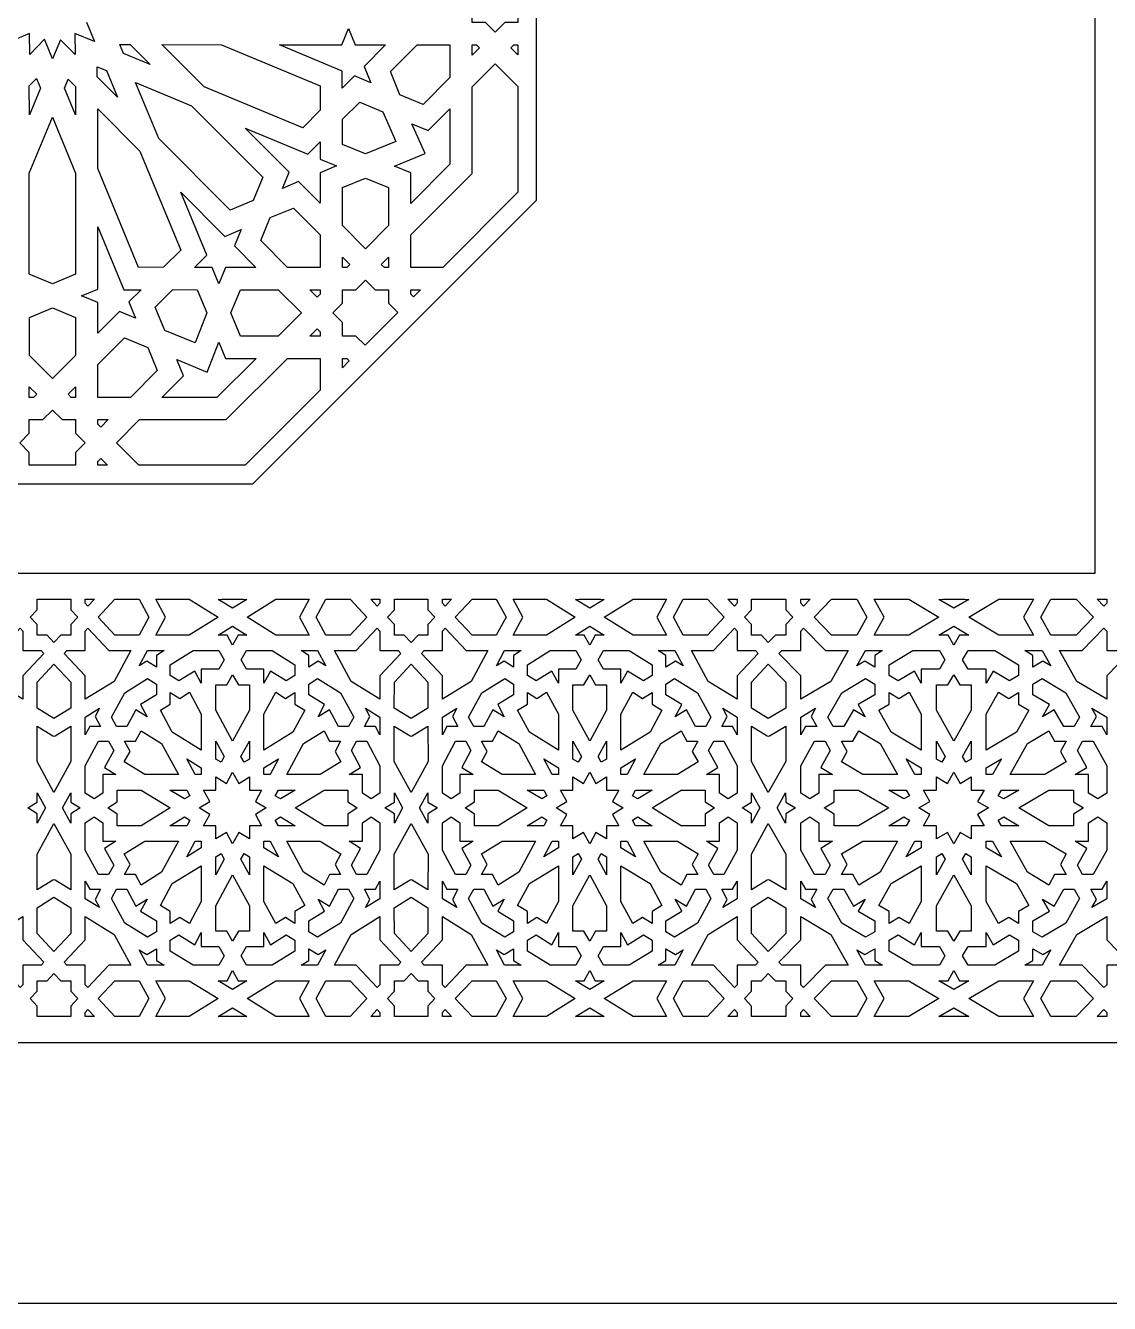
# Model space of a CAD drawing. Extents: x -340 to 340, y -250 to 250.
# Drawn here: x -5.2 to 202.7, y -250 to -5 of the extents above; entities that cross this region are included whole.
import ezdxf

# ---------------------------------------------------------------- set-up
doc = ezdxf.new("R2010")
doc.units = 0
doc.layers.add('LAYER_1', color=18, linetype='CONTINUOUS')
doc.layers.add('LAYER_10', color=174, linetype='CONTINUOUS')

msp = doc.modelspace()

# ---------------------------------------------------------------- linework, layer by layer
at = {"layer": 'LAYER_1'}
for points in [[(-340, -250), (-340, 100), (-180, 250), (340, 250), (340, -250)], [(86.76, 4.44), (89.28, 4.44), (89.28, -4.44), (86.76, -4.44), (84.93, -6.27), (83.08, -4.44), (80.5, -4.44), (80.48, -1.84), (78.65, 0), (80.48, 1.84), (80.5, 4.44), (83.08, 4.44), (84.93, 6.27)], [(58.08, -8.71), (63.91, -8.71), (59.78, -12.84), (61.08, -15.97), (57.95, -14.68), (55.59, -17.04), (55.59, -13.73), (43.56, -8.71), (55.49, -8.72), (56.78, -5.59)], [(18.76, -12.5), (13.64, -10.38), (12.92, -8.65), (14.92, -8.65)], [(32.41, -8.72), (51.34, -16.56), (51.34, -21.21), (48, -24.63), (29.08, -16.78), (20.97, -8.66)], [(76.21, -14.98), (71.08, -20.12), (66.65, -18.28), (64.82, -13.85), (69.94, -8.71), (76.21, -8.71)], [(81.9, -9.3), (80.48, -10.71), (80.49, -8.71), (81.32, -8.71)], [(89.28, -8.71), (89.28, -10.64), (87.94, -9.3), (88.52, -8.71)], [(10.37, -13.65), (12.49, -18.77), (8.55, -14.84), (8.57, -12.9)], [(89.28, -16.69), (89.28, -36.98), (74.87, -51.4), (68.74, -51.4), (68.74, -45.13), (80.49, -33.37), (80.49, -16.76), (84.92, -12.32)], [(-2.3, -16.99), (-4.42, -22.12), (-4.43, -16.54), (-3.05, -15.18)], [(4.44, -16.67), (4.43, -22.12), (2.31, -16.99), (3.03, -15.26)], [(26.65, -20.4), (40.35, -34.11), (38.52, -38.56), (34.09, -40.39), (20.39, -26.68), (15.95, -15.96)], [(16.77, -29.1), (24.6, -48.05), (21.32, -51.33), (16.54, -51.39), (8.71, -32.44), (8.71, -20.96)], [(63.39, -21.55), (65.88, -27.21), (60.05, -29.62), (55.61, -27.79), (55.61, -22.97), (58.95, -19.71)], [(76.21, -31.56), (68.75, -39.1), (68.75, -33.23), (65.62, -31.94), (71.46, -29.52), (68.96, -23.87), (72.09, -25.16), (76.24, -21.01)], [(4.44, -33.29), (4.44, -52.68), (0, -54.52), (-4.43, -52.69), (-4.43, -33.3), (0.01, -22.58)], [(48.99, -29.68), (51.35, -27.32), (51.35, -30.64), (54.47, -31.93), (51.35, -33.23), (51.35, -39.07), (47.22, -34.94), (44.1, -36.24), (45.39, -33.11), (36.95, -24.67)], [(64.47, -36.08), (64.47, -43.35), (60.05, -47.79), (55.61, -43.35), (55.61, -36.09), (60.05, -34.25)], [(33.08, -45.43), (36.21, -44.14), (34.91, -47.27), (39.04, -51.4), (33.2, -51.4), (31.91, -54.52), (30.61, -51.4), (27.27, -51.4), (29.61, -49.05), (24.65, -36.98)], [(51.35, -45.12), (51.35, -51.4), (45.09, -51.4), (39.95, -46.25), (41.79, -41.82), (46.22, -39.99)], [(13.67, -55.66), (17.01, -55.66), (14.67, -58.01), (15.96, -61.14), (12.84, -59.84), (8.71, -63.97), (8.71, -58.13), (5.59, -56.84), (8.71, -55.54), (8.7, -43.6)], [(57.03, -50.8), (56.44, -51.39), (55.61, -51.39), (55.61, -49.39)], [(64.48, -51.39), (63.66, -51.39), (63.07, -50.8), (64.48, -49.39)], [(61.89, -55.66), (64.48, -55.66), (64.48, -58.26), (66.24, -60.02), (59.97, -66.3), (58.21, -64.54), (55.62, -64.54), (55.62, -61.94), (53.78, -60.1), (55.62, -58.26), (55.62, -55.66), (58.21, -55.66), (60.06, -53.83)], [(27.76, -55.66), (29.6, -60.11), (27.36, -65.86), (21.54, -63.45), (19.7, -59.01), (23.1, -55.6)], [(47.74, -60.1), (43.31, -64.53), (36.05, -64.53), (34.21, -60.1), (36.05, -55.66), (43.3, -55.66)], [(51.35, -56.49), (50.76, -57.08), (49.34, -55.66), (51.35, -55.66)], [(69.26, -57.01), (68.75, -56.5), (68.75, -55.67), (70.59, -55.67)], [(4.44, -60.99), (4.44, -68.25), (0, -72.69), (-4.42, -68.26), (-4.42, -60.98), (0, -59.15)], [(51.35, -63.72), (51.35, -64.54), (49.35, -64.54), (50.76, -63.13)], [(18.27, -66.72), (20.1, -71.15), (14.96, -76.29), (8.71, -76.29), (8.71, -70.01), (13.83, -64.88)], [(33.2, -68.82), (39.06, -68.82), (31.53, -76.29), (21, -76.31), (25.14, -72.16), (23.84, -69.03), (29.68, -71.45), (31.91, -65.69)], [(51.35, -74.92), (36.98, -89.28), (16.58, -89.28), (12.3, -84.99), (16.72, -80.56), (33.34, -80.56), (45.07, -68.82), (51.35, -68.82)], [(56.94, -69.32), (55.62, -70.65), (55.62, -68.82), (56.44, -68.82)], [(-3.01, -75.7), (-3.6, -76.29), (-4.43, -76.29), (-4.43, -74.28)], [(4.44, -76.29), (3.61, -76.29), (3.02, -75.7), (4.44, -74.28)], [(1.84, -80.56), (4.44, -80.56), (4.44, -83.16), (6.28, -85.02), (4.44, -86.85), (4.44, -89.28), (-4.43, -89.28), (-4.43, -86.84), (-6.26, -85), (-4.43, -83.16), (-4.43, -80.56), (-1.83, -80.56), (0.01, -78.72)], [(9.29, -81.98), (8.71, -81.4), (8.71, -80.56), (10.71, -80.56)], [(10.55, -89.28), (8.71, -89.28), (8.7, -88.61), (9.29, -88.02)], [(3.52, -115.01), (3.52, -117.02), (4.85, -118.44), (3.52, -119.86), (3.52, -121.87), (1.64, -121.87), (0.3, -123.29), (-1.03, -121.87), (-2.92, -121.87), (-2.92, -119.86), (-4.24, -118.44), (-2.92, -117.02), (-2.92, -115.01), (-1.03, -115.01), (1.64, -115.01)], [(6.82, -116.34), (6.3, -115.78), (6.3, -115.01), (8.06, -115.01)], [(18.5, -118.44), (16.64, -121.88), (11.99, -121.88), (8.77, -118.44), (11.99, -115), (16.64, -115)], [(31.77, -118.44), (31.77, -118.44), (31.77, -118.45), (26.24, -121.88), (19.85, -121.88), (21.71, -118.44), (19.85, -115), (26.24, -115)], [(36.59, -115.01), (37.3, -115.02), (34.55, -116.7), (31.81, -115.02), (32.51, -115.01)], [(49.26, -115), (47.4, -118.44), (49.26, -121.88), (42.86, -121.88), (37.33, -118.45), (37.33, -118.44), (37.33, -118.44), (42.86, -115)], [(57.12, -115), (60.33, -118.44), (57.12, -121.88), (52.46, -121.88), (50.61, -118.44), (52.46, -115)], [(62.8, -115.78), (62.28, -116.34), (61.04, -115.01), (62.8, -115.01)], [(72.02, -115.01), (72.02, -117.02), (73.34, -118.44), (72.02, -119.86), (72.02, -121.87), (70.13, -121.87), (68.8, -123.29), (67.46, -121.87), (65.58, -121.87), (65.58, -119.86), (64.26, -118.44), (65.58, -117.02), (65.58, -115.01), (67.46, -115.01), (70.13, -115.01)], [(75.32, -116.34), (74.8, -115.78), (74.8, -115.01), (76.56, -115.01)], [(86.99, -118.44), (85.13, -121.88), (80.48, -121.88), (77.27, -118.44), (80.48, -115), (85.13, -115)], [(100.27, -118.44), (100.27, -118.44), (100.27, -118.45), (94.73, -121.88), (88.34, -121.88), (90.2, -118.44), (88.34, -115), (94.73, -115)], [(105.79, -115.02), (103.05, -116.7), (100.3, -115.02), (101, -115.01), (105.09, -115.01)], [(117.75, -115), (115.89, -118.44), (117.75, -121.88), (111.36, -121.88), (105.82, -118.45), (105.83, -118.44), (105.82, -118.44), (111.36, -115)], [(125.61, -115), (128.83, -118.44), (125.61, -121.88), (120.96, -121.88), (119.1, -118.44), (120.96, -115)], [(131.3, -115.78), (130.78, -116.34), (129.54, -115.01), (131.3, -115.01)], [(140.64, -115.01), (140.64, -117.02), (142.01, -118.44), (140.64, -119.86), (140.64, -121.87), (138.68, -121.87), (137.29, -123.29), (135.96, -121.87), (134.07, -121.87), (134.07, -119.86), (132.75, -118.44), (134.07, -117.02), (134.07, -115.01), (135.96, -115.01), (138.68, -115.01)], [(144.06, -116.34), (143.52, -115.78), (143.52, -115.01), (145.35, -115.01)], [(156.19, -118.44), (154.26, -121.88), (149.43, -121.88), (146.09, -118.44), (149.43, -115), (154.26, -115)], [(169.98, -118.44), (169.98, -118.44), (169.98, -118.45), (164.23, -121.88), (157.6, -121.88), (159.53, -118.44), (157.6, -115), (164.23, -115)], [(174.99, -115.01), (175.72, -115.02), (172.87, -116.7), (170.02, -115.02), (170.75, -115.01)], [(188.14, -115), (186.21, -118.44), (188.14, -121.88), (181.5, -121.88), (175.75, -118.45), (175.75, -118.44), (175.75, -118.44), (181.5, -115)], [(196.31, -115), (199.65, -118.44), (196.31, -121.88), (191.47, -121.88), (189.54, -118.44), (191.47, -115)], [(202.21, -115.78), (201.67, -116.34), (200.38, -115.01), (202.21, -115.01)], [(-5.69, -121.1), (-5.69, -124.85), (-2.18, -124.85), (-1.66, -125.4), (-5.68, -129.69), (-5.68, -134.17), (-11.22, -130.75), (-14.43, -124.84), (-10.23, -124.84), (-6.21, -120.54)], [(10.84, -124.84), (15.03, -124.84), (11.83, -130.75), (6.29, -134.17), (6.29, -129.69), (2.27, -125.4), (2.79, -124.85), (6.3, -124.85), (6.3, -121.1), (6.82, -120.54)], [(37.3, -121.86), (35.6, -121.88), (34.55, -123.82), (33.5, -121.88), (31.81, -121.86), (34.55, -120.18)], [(62.8, -121.1), (62.8, -124.85), (66.31, -124.85), (66.83, -125.4), (62.81, -129.69), (62.81, -134.17), (57.27, -130.75), (54.07, -124.84), (58.26, -124.84), (62.28, -120.54)], [(79.34, -124.84), (83.53, -124.84), (80.33, -130.75), (74.79, -134.17), (74.79, -129.69), (70.77, -125.4), (71.28, -124.85), (74.8, -124.85), (74.8, -121.1), (75.32, -120.54)], [(105.79, -121.86), (104.09, -121.88), (103.05, -123.82), (102, -121.88), (100.3, -121.86), (103.05, -120.18)], [(131.3, -121.1), (131.3, -124.85), (134.81, -124.85), (135.33, -125.4), (131.31, -129.69), (131.31, -134.17), (125.77, -130.75), (122.56, -124.84), (126.76, -124.84), (130.78, -120.54)], [(148.24, -124.84), (152.6, -124.84), (149.27, -130.75), (143.51, -134.17), (143.51, -129.69), (139.34, -125.4), (139.88, -124.85), (143.52, -124.85), (143.52, -121.1), (144.06, -120.54)], [(175.72, -121.86), (173.96, -121.88), (172.87, -123.82), (171.78, -121.88), (170.02, -121.86), (172.87, -120.18)], [(202.21, -121.1), (202.21, -124.85), (205.86, -124.85), (206.4, -125.4), (202.22, -129.69), (202.22, -134.17), (196.47, -130.75), (193.14, -124.84), (197.5, -124.84), (201.67, -120.54)], [(19.94, -125.76), (19.94, -128), (18.13, -126.88), (16.66, -127.77), (18.24, -124.84), (21.41, -124.84)], [(31.89, -124.84), (32.92, -126.64), (31.89, -128.43), (28.55, -128.43), (28.55, -131.11), (27.3, -128.79), (24.26, -130.66), (22.58, -129.62), (22.58, -127.54), (26.98, -124.84)], [(46.52, -127.54), (46.52, -129.62), (44.84, -130.66), (41.81, -128.79), (40.55, -131.11), (40.55, -128.43), (37.21, -128.43), (36.18, -126.64), (37.22, -124.84), (42.12, -124.84)], [(50.86, -124.84), (52.44, -127.77), (50.97, -126.88), (49.16, -128), (49.16, -125.76), (47.7, -124.84)], [(88.44, -125.76), (88.44, -128), (86.62, -126.88), (85.15, -127.77), (86.73, -124.84), (89.9, -124.84)], [(100.38, -124.84), (101.42, -126.64), (100.39, -128.43), (97.05, -128.43), (97.05, -131.11), (95.79, -128.79), (92.76, -130.66), (91.08, -129.62), (91.08, -127.54), (95.47, -124.84)], [(115.02, -127.54), (115.02, -129.62), (113.33, -130.66), (110.3, -128.79), (109.04, -131.11), (109.04, -128.43), (105.71, -128.43), (104.68, -126.64), (105.71, -124.84), (110.62, -124.84)], [(119.36, -124.84), (120.94, -127.77), (119.47, -126.88), (117.65, -128), (117.65, -125.76), (116.19, -124.84)], [(157.7, -125.76), (157.7, -128), (155.81, -126.88), (154.28, -127.77), (155.92, -124.84), (159.21, -124.84)], [(170.1, -124.84), (171.17, -126.64), (170.11, -128.43), (166.64, -128.43), (166.64, -131.11), (165.33, -128.79), (162.18, -130.66), (160.44, -129.62), (160.44, -127.54), (165, -124.84)], [(185.3, -127.54), (185.3, -129.62), (183.55, -130.66), (180.4, -128.79), (179.1, -131.11), (179.1, -128.43), (175.63, -128.43), (174.56, -126.64), (175.64, -124.84), (180.73, -124.84)], [(189.81, -124.84), (191.45, -127.77), (189.93, -126.88), (188.04, -128), (188.04, -125.76), (186.52, -124.84)], [(3.53, -130.91), (3.53, -135.88), (0.3, -137.86), (-2.92, -135.88), (-2.92, -130.91), (0.3, -127.47)], [(35.66, -131.4), (37.77, -131.4), (37.77, -136.25), (34.55, -142.2), (31.33, -136.25), (31.33, -131.4), (33.45, -131.4), (34.55, -129.48)], [(72.02, -130.91), (72.02, -135.88), (68.8, -137.86), (65.57, -135.88), (65.58, -130.91), (68.8, -127.47)], [(104.15, -131.4), (106.26, -131.4), (106.26, -136.25), (103.05, -142.2), (99.83, -136.25), (99.83, -131.4), (101.94, -131.4), (103.05, -129.48)], [(140.64, -130.91), (140.64, -135.88), (137.29, -137.86), (134.07, -135.88), (134.07, -130.91), (137.29, -127.47)], [(174.02, -131.4), (176.21, -131.4), (176.21, -136.25), (172.87, -142.2), (169.53, -136.25), (169.53, -131.4), (171.72, -131.4), (172.87, -129.48)], [(19.94, -131.25), (19.94, -133.33), (16.91, -135.2), (18.17, -137.51), (16, -136.18), (14.24, -139.41), (12.3, -139.41), (11.33, -137.62), (13.87, -132.92), (18.26, -130.21)], [(55.24, -132.92), (57.78, -137.62), (56.81, -139.41), (54.86, -139.41), (53.11, -136.18), (50.94, -137.51), (52.19, -135.2), (49.16, -133.33), (49.16, -131.25), (50.84, -130.21)], [(88.44, -131.25), (88.44, -133.33), (85.41, -135.2), (86.66, -137.51), (84.49, -136.18), (82.74, -139.41), (80.79, -139.41), (79.82, -137.62), (82.36, -132.92), (86.76, -130.21)], [(123.73, -132.92), (126.27, -137.62), (125.3, -139.41), (123.35, -139.41), (121.6, -136.18), (119.43, -137.51), (120.68, -135.2), (117.65, -133.33), (117.65, -131.25), (119.33, -130.21)], [(157.7, -131.25), (157.7, -133.33), (154.55, -135.2), (155.85, -137.51), (153.6, -136.18), (151.77, -139.41), (149.75, -139.41), (148.74, -137.62), (151.38, -132.92), (155.95, -130.21)], [(194.35, -132.92), (196.99, -137.62), (195.98, -139.41), (193.96, -139.41), (192.14, -136.18), (189.89, -137.51), (191.19, -135.2), (188.04, -133.33), (188.04, -131.25), (189.79, -130.21)], [(28.55, -137.05), (28.55, -143.91), (22.98, -140.48), (20.71, -136.28), (22.58, -135.12), (22.58, -132.87), (24.41, -134), (26.28, -132.84)], [(44.69, -134), (46.52, -132.87), (46.52, -135.12), (48.39, -136.28), (46.12, -140.48), (40.55, -143.91), (40.55, -137.05), (42.82, -132.84)], [(97.05, -137.05), (97.05, -143.91), (91.48, -140.48), (89.21, -136.28), (91.08, -135.12), (91.08, -132.87), (92.9, -134), (94.78, -132.84)], [(113.19, -134), (115.02, -132.87), (115.02, -135.12), (116.89, -136.28), (114.62, -140.48), (109.04, -143.91), (109.04, -137.05), (111.32, -132.84)], [(166.64, -137.05), (166.64, -143.91), (160.85, -140.48), (158.49, -136.28), (160.44, -135.12), (160.44, -132.87), (162.33, -134), (164.28, -132.84)], [(183.4, -134), (185.3, -132.87), (185.3, -135.12), (187.24, -136.28), (184.89, -140.48), (179.1, -143.91), (179.1, -137.05), (181.46, -132.84)], [(8.2, -137.47), (9.25, -139.41), (7.16, -139.41), (6.29, -140.97), (6.3, -137.59), (9.04, -135.9)], [(62.8, -137.59), (62.81, -140.97), (61.95, -139.41), (59.85, -139.41), (60.9, -137.47), (60.07, -135.9)], [(76.7, -137.47), (77.75, -139.41), (75.65, -139.41), (74.79, -140.97), (74.79, -137.59), (77.53, -135.9)], [(131.3, -137.59), (131.31, -140.97), (130.44, -139.41), (128.35, -139.41), (129.39, -137.47), (128.56, -135.9)], [(145.5, -137.47), (146.59, -139.41), (144.41, -139.41), (143.51, -140.97), (143.52, -137.59), (146.36, -135.9)], [(202.21, -137.59), (202.22, -140.97), (201.32, -139.41), (199.15, -139.41), (200.24, -137.47), (199.37, -135.9)], [(3.53, -146.12), (0.3, -152.05), (-2.92, -146.12), (-2.92, -139.3), (0.11, -141.17), (0.3, -141.22), (0.5, -141.17), (3.53, -139.3)], [(72.03, -146.12), (68.8, -152.05), (65.57, -146.12), (65.57, -139.3), (68.6, -141.17), (68.8, -141.22), (69, -141.17), (72.02, -139.3)], [(140.65, -146.12), (137.29, -152.05), (134.07, -146.12), (134.07, -139.3), (137.1, -141.17), (137.29, -141.22), (137.5, -141.17), (140.64, -139.3)], [(20.95, -142.65), (24.16, -148.6), (17.73, -148.6), (13.79, -146.17), (14.88, -144.18), (13.82, -142.23), (15.93, -142.23), (17.01, -140.23)], [(53.17, -142.23), (55.28, -142.23), (54.23, -144.18), (55.31, -146.17), (51.37, -148.6), (44.94, -148.6), (48.16, -142.65), (52.09, -140.23)], [(89.44, -142.65), (92.66, -148.6), (86.23, -148.6), (82.29, -146.17), (83.37, -144.18), (82.32, -142.23), (84.43, -142.23), (85.51, -140.23)], [(121.67, -142.23), (123.78, -142.23), (122.72, -144.18), (123.81, -146.17), (119.87, -148.6), (113.43, -148.6), (116.65, -142.65), (120.58, -140.23)], [(158.74, -142.65), (162.08, -148.6), (155.39, -148.6), (151.3, -146.17), (152.43, -144.18), (151.34, -142.23), (153.53, -142.23), (154.65, -140.23)], [(192.21, -142.23), (194.4, -142.23), (193.31, -144.18), (194.43, -146.17), (190.34, -148.6), (183.66, -148.6), (187, -142.65), (191.08, -140.23)], [(10.78, -142.23), (11.75, -144.02), (9.99, -147.26), (12.17, -148.6), (9.66, -148.6), (9.66, -152.16), (7.98, -153.26), (6.29, -152.16), (6.29, -146.92), (8.83, -142.23)], [(32.95, -145.17), (32.36, -146.26), (31.33, -145.63), (31.33, -142.18)], [(37.77, -145.63), (36.75, -146.26), (36.16, -145.17), (37.77, -142.18)], [(62.81, -146.92), (62.81, -152.16), (61.12, -153.26), (59.45, -152.16), (59.45, -148.6), (56.93, -148.6), (59.11, -147.26), (57.36, -144.02), (58.33, -142.23), (60.27, -142.23)], [(79.27, -142.23), (80.24, -144.02), (78.49, -147.26), (80.67, -148.6), (78.15, -148.6), (78.15, -152.16), (76.48, -153.26), (74.79, -152.16), (74.79, -146.92), (77.32, -142.23)], [(101.44, -145.17), (100.85, -146.26), (99.83, -145.63), (99.83, -142.18)], [(106.26, -145.63), (105.24, -146.26), (104.65, -145.17), (106.26, -142.18)], [(131.3, -146.92), (131.3, -152.16), (129.62, -153.26), (127.94, -152.16), (127.94, -148.6), (125.43, -148.6), (127.61, -147.26), (125.85, -144.02), (126.82, -142.23), (128.77, -142.23)], [(148.17, -142.23), (149.18, -144.02), (147.36, -147.26), (149.62, -148.6), (147.01, -148.6), (147.01, -152.16), (145.27, -153.26), (143.52, -152.16), (143.52, -146.92), (146.15, -142.23)], [(171.2, -145.17), (170.59, -146.26), (169.53, -145.63), (169.53, -142.18)], [(176.21, -145.63), (175.15, -146.26), (174.54, -145.17), (176.21, -142.18)], [(202.22, -146.92), (202.22, -152.16), (200.47, -153.26), (198.73, -152.16), (198.73, -148.6), (196.12, -148.6), (198.38, -147.26), (196.56, -144.02), (197.57, -142.23), (199.59, -142.23)], [(28.55, -147.34), (28.55, -148.6), (27.37, -148.6), (25.76, -145.62)], [(41.73, -148.6), (40.55, -148.6), (40.55, -147.34), (43.34, -145.62)], [(97.05, -147.34), (97.05, -148.6), (95.87, -148.6), (94.26, -145.62)], [(110.22, -148.6), (109.04, -148.6), (109.04, -147.34), (111.84, -145.62)], [(166.64, -147.34), (166.64, -148.6), (165.41, -148.6), (163.74, -145.62)], [(180.32, -148.6), (179.1, -148.6), (179.1, -147.34), (182, -145.62)], [(35.73, -150.31), (37.77, -149.05), (37.77, -151.57), (40.12, -151.57), (38.95, -153.74), (40.99, -155), (38.95, -156.26), (40.12, -158.44), (37.77, -158.44), (37.77, -160.95), (35.73, -159.69), (34.55, -161.87), (33.37, -159.69), (31.33, -160.95), (31.33, -158.44), (28.98, -158.44), (30.16, -156.26), (28.12, -155), (30.16, -153.74), (28.98, -151.57), (31.33, -151.57), (31.33, -149.05), (33.37, -150.31), (34.55, -148.13)], [(104.22, -150.31), (106.26, -149.05), (106.26, -151.57), (108.62, -151.57), (107.44, -153.74), (109.48, -155), (107.44, -156.26), (108.62, -158.44), (106.26, -158.44), (106.26, -160.95), (104.22, -159.69), (103.05, -161.87), (101.87, -159.69), (99.83, -160.95), (99.83, -158.44), (97.47, -158.44), (98.65, -156.26), (96.61, -155), (98.65, -153.74), (97.47, -151.57), (99.83, -151.57), (99.83, -149.05), (101.87, -150.31), (103.05, -148.13)], [(174.09, -150.31), (176.21, -149.05), (176.21, -151.57), (178.66, -151.57), (177.43, -153.74), (179.55, -155), (177.43, -156.26), (178.66, -158.44), (176.21, -158.44), (176.21, -160.95), (174.09, -159.69), (172.87, -161.87), (171.64, -159.69), (169.53, -160.95), (169.53, -158.44), (167.08, -158.44), (168.3, -156.26), (166.18, -155), (168.3, -153.74), (167.08, -151.57), (169.53, -151.57), (169.53, -149.05), (171.64, -150.31), (172.87, -148.13)], [(16.99, -151.57), (22.56, -155), (16.99, -158.44), (12.44, -158.44), (12.44, -156.18), (10.64, -155), (12.44, -153.82), (12.44, -151.57)], [(25.77, -151.57), (26.36, -152.66), (25.34, -153.29), (22.54, -151.57)], [(43.77, -153.29), (42.74, -152.66), (43.33, -151.57), (46.56, -151.57)], [(56.66, -153.82), (58.46, -155), (56.66, -156.18), (56.67, -158.44), (52.12, -158.44), (46.55, -155), (52.12, -151.57), (56.67, -151.57)], [(85.48, -151.57), (91.05, -155), (85.48, -158.44), (80.93, -158.44), (80.94, -156.18), (79.13, -155), (80.94, -153.82), (80.93, -151.57)], [(94.26, -151.57), (94.85, -152.66), (93.83, -153.29), (91.04, -151.57)], [(112.26, -153.29), (111.24, -152.66), (111.83, -151.57), (115.05, -151.57)], [(125.16, -153.82), (126.96, -155), (125.16, -156.18), (125.16, -158.44), (120.61, -158.44), (115.04, -155), (120.61, -151.57), (125.16, -151.57)], [(154.62, -151.57), (160.41, -155), (154.62, -158.44), (149.9, -158.44), (149.9, -156.18), (148.03, -155), (149.9, -153.82), (149.9, -151.57)], [(163.75, -151.57), (164.36, -152.66), (163.3, -153.29), (160.4, -151.57)], [(182.44, -153.29), (181.38, -152.66), (181.99, -151.57), (185.34, -151.57)], [(195.84, -153.82), (197.71, -155), (195.84, -156.18), (195.84, -158.44), (191.11, -158.44), (185.33, -155), (191.11, -151.57), (195.84, -151.57)], [(-1.32, -155), (-2.9, -157.93), (-2.91, -156.12), (-4.73, -155), (-2.91, -153.88), (-2.9, -152.08)], [(3.52, -153.88), (5.34, -155), (3.52, -156.12), (3.51, -157.93), (1.93, -155), (3.51, -152.08)], [(67.17, -155), (65.59, -157.93), (65.58, -156.12), (63.77, -155), (65.58, -153.88), (65.59, -152.08)], [(72.02, -153.88), (73.83, -155), (72.02, -156.12), (72, -157.93), (70.42, -155), (72, -152.08)], [(135.67, -155), (134.09, -157.93), (134.08, -156.12), (132.26, -155), (134.08, -153.88), (134.09, -152.08)], [(140.64, -153.88), (142.52, -155), (140.64, -156.12), (140.62, -157.93), (138.98, -155), (140.62, -152.08)], [(9.66, -157.84), (9.66, -161.4), (12.17, -161.4), (9.99, -162.75), (11.75, -165.98), (10.78, -167.78), (8.83, -167.78), (6.29, -163.08), (6.29, -157.85), (7.98, -156.74)], [(26.36, -157.35), (25.77, -158.44), (22.54, -158.44), (25.34, -156.72)], [(46.56, -158.44), (43.33, -158.44), (42.74, -157.35), (43.77, -156.72)], [(62.81, -157.85), (62.81, -163.08), (60.27, -167.78), (58.33, -167.78), (57.36, -165.98), (59.11, -162.75), (56.93, -161.4), (59.45, -161.4), (59.45, -157.84), (61.12, -156.74)], [(78.15, -157.84), (78.15, -161.4), (80.67, -161.4), (78.49, -162.75), (80.24, -165.98), (79.27, -167.78), (77.32, -167.78), (74.79, -163.08), (74.79, -157.85), (76.48, -156.74)], [(94.85, -157.35), (94.26, -158.44), (91.04, -158.44), (93.83, -156.72)], [(115.05, -158.44), (111.83, -158.44), (111.24, -157.35), (112.26, -156.72)], [(131.3, -157.85), (131.3, -163.08), (128.77, -167.78), (126.82, -167.78), (125.85, -165.98), (127.61, -162.75), (125.43, -161.4), (127.94, -161.4), (127.94, -157.84), (129.62, -156.74)], [(147.01, -157.84), (147.01, -161.4), (149.62, -161.4), (147.36, -162.75), (149.18, -165.98), (148.17, -167.78), (146.15, -167.78), (143.52, -163.08), (143.52, -157.85), (145.27, -156.74)], [(164.36, -157.35), (163.75, -158.44), (160.4, -158.44), (163.3, -156.72)], [(185.34, -158.44), (181.99, -158.44), (181.38, -157.35), (182.44, -156.72)], [(202.22, -157.85), (202.22, -163.08), (199.59, -167.78), (197.57, -167.78), (196.56, -165.98), (198.38, -162.75), (196.12, -161.4), (198.73, -161.4), (198.73, -157.84), (200.47, -156.74)], [(3.53, -163.88), (3.53, -170.7), (0.5, -168.83), (0.3, -168.78), (0.11, -168.83), (-2.92, -170.7), (-2.92, -163.88), (0.3, -157.96)], [(72.03, -163.88), (72.02, -170.7), (69, -168.83), (68.8, -168.78), (68.6, -168.83), (65.57, -170.7), (65.57, -163.88), (68.8, -157.96)], [(140.65, -163.88), (140.64, -170.7), (137.5, -168.83), (137.29, -168.78), (137.1, -168.83), (134.07, -170.7), (134.07, -163.88), (137.29, -157.96)], [(20.95, -167.35), (17.01, -169.78), (15.93, -167.78), (13.82, -167.78), (14.88, -165.83), (13.79, -163.83), (17.73, -161.4), (24.16, -161.4)], [(28.55, -162.66), (25.76, -164.39), (27.37, -161.4), (28.55, -161.4)], [(41.73, -161.4), (43.34, -164.39), (40.55, -162.66), (40.55, -161.4)], [(51.37, -161.4), (55.31, -163.83), (54.23, -165.83), (55.28, -167.78), (53.17, -167.78), (52.09, -169.78), (48.16, -167.35), (44.94, -161.4)], [(89.44, -167.35), (85.51, -169.78), (84.43, -167.78), (82.32, -167.78), (83.37, -165.83), (82.29, -163.83), (86.23, -161.4), (92.66, -161.4)], [(97.05, -162.66), (94.26, -164.39), (95.87, -161.4), (97.05, -161.4)], [(110.22, -161.4), (111.84, -164.39), (109.04, -162.66), (109.04, -161.4)], [(119.87, -161.4), (123.81, -163.83), (122.72, -165.83), (123.78, -167.78), (121.67, -167.78), (120.58, -169.78), (116.65, -167.35), (113.43, -161.4)], [(158.74, -167.35), (154.65, -169.78), (153.53, -167.78), (151.34, -167.78), (152.43, -165.83), (151.3, -163.83), (155.39, -161.4), (162.08, -161.4)], [(166.64, -162.66), (163.74, -164.39), (165.41, -161.4), (166.64, -161.4)], [(180.32, -161.4), (182, -164.39), (179.1, -162.66), (179.1, -161.4)], [(190.34, -161.4), (194.43, -163.83), (193.31, -165.83), (194.4, -167.78), (192.21, -167.78), (191.08, -169.78), (187, -167.35), (183.66, -161.4)], [(32.95, -164.84), (31.33, -167.82), (31.33, -164.38), (32.36, -163.75)], [(37.77, -164.38), (37.77, -167.82), (36.16, -164.84), (36.75, -163.75)], [(101.44, -164.84), (99.83, -167.82), (99.83, -164.38), (100.85, -163.75)], [(106.26, -164.38), (106.26, -167.82), (104.65, -164.84), (105.24, -163.75)], [(171.2, -164.84), (169.53, -167.82), (169.53, -164.38), (170.59, -163.75)], [(176.21, -164.38), (176.21, -167.82), (174.54, -164.84), (175.15, -163.75)], [(28.55, -172.96), (26.28, -177.16), (24.41, -176), (22.58, -177.13), (22.58, -174.88), (20.71, -173.72), (22.98, -169.52), (28.55, -166.09)], [(46.12, -169.52), (48.39, -173.72), (46.52, -174.88), (46.52, -177.13), (44.69, -176), (42.82, -177.16), (40.55, -172.96), (40.55, -166.09)], [(97.05, -172.96), (94.78, -177.16), (92.9, -176), (91.08, -177.13), (91.08, -174.88), (89.21, -173.72), (91.48, -169.52), (97.05, -166.09)], [(114.62, -169.52), (116.89, -173.72), (115.02, -174.88), (115.02, -177.13), (113.19, -176), (111.32, -177.16), (109.04, -172.96), (109.04, -166.09)], [(166.64, -172.96), (164.28, -177.16), (162.33, -176), (160.44, -177.13), (160.44, -174.88), (158.49, -173.72), (160.85, -169.52), (166.64, -166.09)], [(184.89, -169.52), (187.24, -173.72), (185.3, -174.88), (185.3, -177.13), (183.4, -176), (181.46, -177.16), (179.1, -172.96), (179.1, -166.09)], [(7.16, -170.59), (9.25, -170.59), (8.2, -172.53), (9.04, -174.1), (6.3, -172.41), (6.29, -169.03)], [(37.77, -173.75), (37.77, -178.61), (35.66, -178.6), (34.55, -180.53), (33.45, -178.6), (31.33, -178.61), (31.33, -173.75), (34.55, -167.8)], [(62.8, -172.41), (60.07, -174.1), (60.9, -172.53), (59.85, -170.59), (61.95, -170.59), (62.81, -169.03)], [(75.65, -170.59), (77.75, -170.59), (76.7, -172.53), (77.53, -174.1), (74.79, -172.41), (74.79, -169.03)], [(106.26, -173.75), (106.26, -178.61), (104.15, -178.6), (103.05, -180.53), (101.94, -178.6), (99.83, -178.61), (99.83, -173.75), (103.05, -167.8)], [(131.3, -172.41), (128.56, -174.1), (129.39, -172.53), (128.35, -170.59), (130.44, -170.59), (131.31, -169.03)], [(144.41, -170.59), (146.59, -170.59), (145.5, -172.53), (146.36, -174.1), (143.52, -172.41), (143.51, -169.03)], [(176.21, -173.75), (176.21, -178.61), (174.02, -178.6), (172.87, -180.53), (171.72, -178.6), (169.53, -178.61), (169.53, -173.75), (172.87, -167.8)], [(202.21, -172.41), (199.37, -174.1), (200.24, -172.53), (199.15, -170.59), (201.32, -170.59), (202.22, -169.03)], [(16, -173.83), (18.17, -172.49), (16.91, -174.81), (19.94, -176.68), (19.94, -178.76), (18.26, -179.79), (13.87, -177.08), (11.33, -172.39), (12.3, -170.59), (14.24, -170.59)], [(56.81, -170.59), (57.78, -172.39), (55.24, -177.08), (50.84, -179.79), (49.16, -178.76), (49.16, -176.68), (52.19, -174.81), (50.94, -172.49), (53.11, -173.83), (54.86, -170.59)], [(84.49, -173.83), (86.66, -172.49), (85.41, -174.81), (88.44, -176.68), (88.44, -178.76), (86.76, -179.79), (82.36, -177.08), (79.82, -172.39), (80.79, -170.59), (82.74, -170.59)], [(125.3, -170.59), (126.27, -172.39), (123.73, -177.08), (119.33, -179.79), (117.65, -178.76), (117.65, -176.68), (120.68, -174.81), (119.43, -172.49), (121.6, -173.83), (123.35, -170.59)], [(153.6, -173.83), (155.85, -172.49), (154.55, -174.81), (157.7, -176.68), (157.7, -178.76), (155.95, -179.79), (151.38, -177.08), (148.74, -172.39), (149.75, -170.59), (151.77, -170.59)], [(195.98, -170.59), (196.99, -172.39), (194.35, -177.08), (189.79, -179.79), (188.04, -178.76), (188.04, -176.68), (191.19, -174.81), (189.89, -172.49), (192.14, -173.83), (193.96, -170.59)], [(3.53, -174.13), (3.53, -179.1), (0.3, -182.54), (-2.92, -179.1), (-2.92, -174.13), (0.3, -172.14)], [(72.02, -174.13), (72.02, -179.1), (68.8, -182.54), (65.58, -179.1), (65.57, -174.13), (68.8, -172.14)], [(140.64, -174.13), (140.64, -179.1), (137.29, -182.54), (134.07, -179.1), (134.07, -174.13), (137.29, -172.14)], [(-5.68, -180.31), (-1.66, -184.6), (-2.18, -185.16), (-5.69, -185.16), (-5.69, -188.91), (-6.21, -189.46), (-10.23, -185.17), (-14.43, -185.17), (-11.22, -179.25), (-5.68, -175.84)], [(11.83, -179.25), (15.03, -185.17), (10.84, -185.17), (6.82, -189.46), (6.3, -188.91), (6.3, -185.16), (2.79, -185.16), (2.27, -184.6), (6.29, -180.31), (6.29, -175.84)], [(62.81, -180.31), (66.83, -184.6), (66.31, -185.16), (62.8, -185.16), (62.8, -188.91), (62.28, -189.46), (58.26, -185.17), (54.07, -185.17), (57.27, -179.25), (62.81, -175.84)], [(80.33, -179.25), (83.53, -185.17), (79.34, -185.17), (75.32, -189.46), (74.8, -188.91), (74.8, -185.16), (71.28, -185.16), (70.77, -184.6), (74.79, -180.31), (74.79, -175.84)], [(131.31, -180.31), (135.33, -184.6), (134.81, -185.16), (131.3, -185.16), (131.3, -188.91), (130.78, -189.46), (126.76, -185.17), (122.56, -185.17), (125.77, -179.25), (131.31, -175.84)], [(149.27, -179.25), (152.6, -185.17), (148.24, -185.17), (144.06, -189.46), (143.52, -188.91), (143.52, -185.16), (139.88, -185.16), (139.34, -184.6), (143.51, -180.31), (143.51, -175.84)], [(202.22, -180.31), (206.4, -184.6), (205.86, -185.16), (202.21, -185.16), (202.21, -188.91), (201.67, -189.46), (197.5, -185.17), (193.14, -185.17), (196.47, -179.25), (202.22, -175.84)], [(28.55, -181.58), (31.89, -181.58), (32.92, -183.36), (31.89, -185.16), (26.98, -185.17), (22.58, -182.46), (22.58, -180.38), (24.26, -179.35), (27.3, -181.22), (28.55, -178.89)], [(41.81, -181.22), (44.84, -179.35), (46.52, -180.38), (46.52, -182.46), (42.12, -185.17), (37.22, -185.16), (36.18, -183.36), (37.21, -181.58), (40.55, -181.58), (40.55, -178.89)], [(97.05, -181.58), (100.39, -181.58), (101.42, -183.36), (100.38, -185.16), (95.47, -185.17), (91.08, -182.46), (91.08, -180.38), (92.76, -179.35), (95.79, -181.22), (97.05, -178.89)], [(110.3, -181.22), (113.33, -179.35), (115.02, -180.38), (115.02, -182.46), (110.62, -185.17), (105.71, -185.16), (104.68, -183.36), (105.71, -181.58), (109.04, -181.58), (109.04, -178.89)], [(166.64, -181.58), (170.11, -181.58), (171.17, -183.36), (170.1, -185.16), (165, -185.17), (160.44, -182.46), (160.44, -180.38), (162.18, -179.35), (165.33, -181.22), (166.64, -178.89)], [(180.4, -181.22), (183.55, -179.35), (185.3, -180.38), (185.3, -182.46), (180.73, -185.17), (175.64, -185.16), (174.56, -183.36), (175.63, -181.58), (179.1, -181.58), (179.1, -178.89)], [(19.94, -184.25), (21.41, -185.17), (18.24, -185.16), (16.66, -182.24), (18.13, -183.13), (19.94, -182.01)], [(50.97, -183.13), (52.44, -182.24), (50.86, -185.16), (47.7, -185.17), (49.16, -184.25), (49.16, -182.01)], [(88.44, -184.25), (89.9, -185.17), (86.73, -185.16), (85.15, -182.24), (86.62, -183.13), (88.44, -182.01)], [(119.47, -183.13), (120.94, -182.24), (119.36, -185.16), (116.19, -185.17), (117.65, -184.25), (117.65, -182.01)], [(157.7, -184.25), (159.21, -185.17), (155.92, -185.16), (154.28, -182.24), (155.81, -183.13), (157.7, -182.01)], [(189.93, -183.13), (191.45, -182.24), (189.81, -185.16), (186.52, -185.17), (188.04, -184.25), (188.04, -182.01)], [(35.6, -188.12), (37.3, -188.14), (34.55, -189.83), (31.81, -188.14), (33.5, -188.12), (34.55, -186.19)], [(104.09, -188.12), (105.79, -188.14), (103.05, -189.83), (100.3, -188.14), (102, -188.12), (103.05, -186.19)], [(173.96, -188.12), (175.72, -188.14), (172.87, -189.83), (170.02, -188.14), (171.78, -188.12), (172.87, -186.19)], [(1.64, -188.14), (3.52, -188.14), (3.52, -190.15), (4.85, -191.56), (3.52, -192.98), (3.52, -194.99), (1.64, -194.99), (-1.03, -194.99), (-2.92, -194.99), (-2.92, -192.98), (-4.24, -191.56), (-2.92, -190.15), (-2.92, -188.14), (-1.03, -188.14), (0.3, -186.72)], [(18.5, -191.56), (16.64, -195), (11.99, -195), (8.77, -191.56), (11.99, -188.13), (16.64, -188.13)], [(31.77, -191.56), (31.77, -191.56), (31.77, -191.57), (26.24, -195), (19.85, -195), (21.71, -191.56), (19.85, -188.13), (26.24, -188.13)], [(49.26, -188.13), (47.4, -191.56), (49.25, -195), (42.86, -195), (37.33, -191.57), (37.33, -191.56), (37.33, -191.56), (42.86, -188.13)], [(57.12, -188.13), (60.33, -191.56), (57.12, -195), (52.46, -195), (50.61, -191.56), (52.46, -188.13)], [(70.13, -188.14), (72.02, -188.14), (72.02, -190.15), (73.34, -191.56), (72.02, -192.98), (72.02, -194.99), (70.13, -194.99), (67.46, -194.99), (65.58, -194.99), (65.58, -192.98), (64.26, -191.56), (65.58, -190.15), (65.58, -188.14), (67.46, -188.14), (68.8, -186.72)], [(86.99, -191.56), (85.13, -195), (80.48, -195), (77.27, -191.56), (80.48, -188.13), (85.13, -188.13)], [(100.27, -191.56), (100.27, -191.56), (100.27, -191.57), (94.74, -195), (88.34, -195), (90.2, -191.56), (88.34, -188.13), (94.73, -188.13)], [(117.75, -188.13), (115.89, -191.56), (117.75, -195), (111.36, -195), (105.82, -191.57), (105.83, -191.56), (105.82, -191.56), (111.36, -188.13)], [(125.61, -188.13), (128.83, -191.56), (125.61, -195), (120.96, -195), (119.1, -191.56), (120.96, -188.13)], [(138.68, -188.14), (140.64, -188.14), (140.64, -190.15), (142.01, -191.56), (140.64, -192.98), (140.64, -194.99), (138.68, -194.99), (135.96, -194.99), (134.07, -194.99), (134.07, -192.98), (132.75, -191.56), (134.07, -190.15), (134.07, -188.14), (135.96, -188.14), (137.29, -186.72)], [(156.19, -191.56), (154.26, -195), (149.43, -195), (146.09, -191.56), (149.43, -188.13), (154.26, -188.13)], [(169.98, -191.56), (169.98, -191.56), (169.98, -191.57), (164.24, -195), (157.6, -195), (159.53, -191.56), (157.6, -188.13), (164.23, -188.13)], [(188.14, -188.13), (186.21, -191.56), (188.14, -195), (181.5, -195), (175.75, -191.57), (175.75, -191.56), (175.75, -191.56), (181.5, -188.13)], [(196.31, -188.13), (199.65, -191.56), (196.31, -195), (191.47, -195), (189.54, -191.56), (191.47, -188.13)], [(37.3, -194.98), (36.59, -194.99), (32.51, -194.99), (31.81, -194.98), (34.55, -193.3)], [(105.79, -194.98), (105.09, -194.99), (101, -194.99), (100.3, -194.98), (103.05, -193.3)], [(175.72, -194.98), (174.99, -194.99), (170.75, -194.99), (170.02, -194.98), (172.87, -193.3)], [(8.06, -194.99), (6.3, -194.99), (6.3, -194.22), (6.82, -193.67)], [(62.8, -194.22), (62.8, -194.99), (61.04, -194.99), (62.28, -193.67)], [(76.56, -194.99), (74.8, -194.99), (74.8, -194.22), (75.32, -193.67)], [(131.3, -194.22), (131.3, -194.99), (129.54, -194.99), (130.78, -193.67)], [(145.35, -194.99), (143.52, -194.99), (143.52, -194.22), (144.06, -193.67)], [(202.21, -194.22), (202.21, -194.99), (200.38, -194.99), (201.67, -193.67)]]:
    msp.add_lwpolyline(points, close=True, dxfattribs=at)
msp.add_lwpolyline([(6.54, -4.37), (8.06, -8.07), (4.3, -6.51), (4.38, -10.56), (1.53, -7.72), (0, -11.41), (-1.55, -7.64), (-4.36, -10.57), (-4.37, -6.54), (-8.05, -8.07)], dxfattribs=at)
at = {"layer": 'LAYER_10'}
for points in [[(-290, -200), (290, -200), (290, 200), (-160.23, 200), (-290, 78.34)], [(-200, -110), (200, -110), (200, 110), (-124.64, 110), (-200, 39.35)], [(-92.85, -38.46), (-38.46, -92.85), (38.46, -92.85), (92.85, -38.46), (92.85, 38.46), (38.46, 92.85), (-38.46, 92.85), (-92.85, 38.46)]]:
    msp.add_lwpolyline(points, close=True, dxfattribs=at)

doc.saveas('drawing.dxf')
